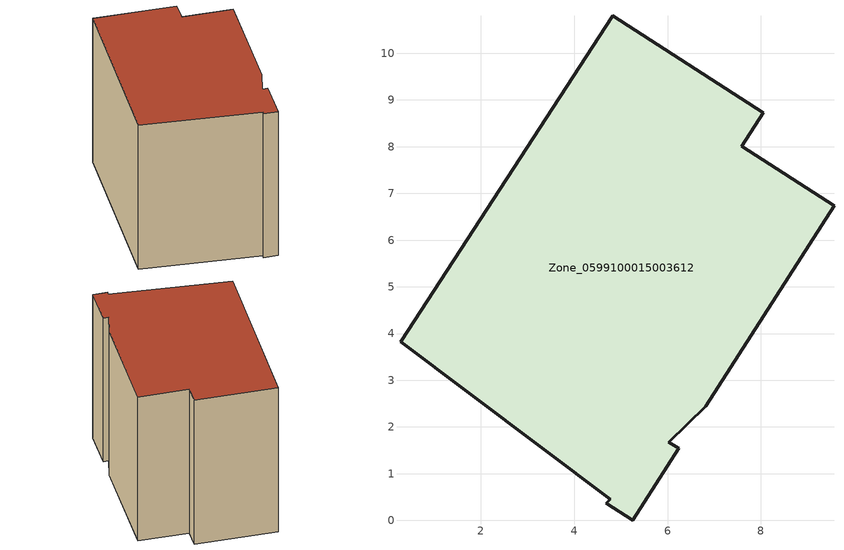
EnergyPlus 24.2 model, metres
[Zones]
Zone_0599100015003612
 floor ground (C_G): 6.02,1.67 6.24,1.54 5.25,0 4.68,0.37 4.78,0.46 0.28,3.83 4.83,10.81 8.05,8.73 7.59,8.01 9.56,6.74 6.82,2.44 z0.81
 wall outside (C_F): 7.59,8.01 8.05,8.73 4.83,10.81 0.28,3.83 4.78,0.46 4.68,0.37 5.25,0 6.24,1.54 6.02,1.67 6.82,2.44 9.56,6.74 7.59,8.01 z0.81:8.63
 roof outside (C_R): 6.24,1.54 6.02,1.67 6.82,2.44 9.56,6.74 7.59,8.01 8.05,8.73 4.83,10.81 0.28,3.83 4.78,0.46 4.68,0.37 5.25,0 z8.63
[BUILDING]
Pand.0599100015003612: North Axis=0; Terrain=City; Loads Convergence Tolerance Value=0.04; Temperature Convergence Tolerance Value=0.4; Solar Distribution=FullExterior; Maximum Number of Warmup Days=25; Minimum Number of Warmup Days=1
[Site:Location]
Rotterdam.The.Hague.AP_ZH_NLD Design_Conditions: Latitude=51.96; Longitude=4.45; Time Zone=1; Elevation=-4.5
[SITE:GROUNDTEMPERATURE:BUILDINGSURFACE]
18, 18, 18, 18, 18, 18, 18, 18, 18, 18, 18, 18
[MATERIAL] Thermal Absorptance=0.9; Solar Absorptance=0.7; Visible Absorptance=0.7
Name | Roughness | Thickness | Conductivity | Density | Specific Heat
G.TC.1965-1974 | MediumSmooth | 0.15 | 0.882353 | 540 | 1210
F.TC.1965-1974 | Rough | 0.3 | 0.697674 | 1920 | 840
R.TC.1965-1974 | MediumRough | 0.2 | 0.232558 | 1500 | 1000
[CONSTRUCTION]
C_G: G.TC.1965-1974
C_F: F.TC.1965-1974
C_R: R.TC.1965-1974
[ZONE]
Zone_0599100015003612: Type=1; Multiplier=1; Ceiling Height=Autocalculate; Volume=Autocalculate; Floor Area=autocalculate; Part of Total Floor Area=Yes
[ZONEINFILTRATION:DESIGNFLOWRATE]
Infil_Zone_0599100015003612: Zone or ZoneList or Space or SpaceList=Zone_0599100015003612; Schedule=AlwaysOn; Design Flow Rate Calculation Method=Flow/Area; Flow Rate per Floor Area=0.003; Constant Term Coefficient=1; Temperature Term Coefficient=0; Velocity Term Coefficient=0; Velocity Squared Term Coefficient=0
[HVACTEMPLATE:ZONE:IDEALLOADSAIRSYSTEM]
Zone_0599100015003612: Maximum Heating Supply Air Temperature=50; Minimum Cooling Supply Air Temperature=13; Maximum Heating Supply Air Humidity Ratio=0.0156; Minimum Cooling Supply Air Humidity Ratio=0.0077; Heating Limit=NoLimit; Cooling Limit=NoLimit; Dehumidification Control Type=ConstantSensibleHeatRatio; Cooling Sensible Heat Ratio=0.7; Dehumidification Setpoint=60; Humidification Control Type=None; Humidification Setpoint=30; Outdoor Air Method=None; Outdoor Air Flow Rate per Person=0.00944; Outdoor Air Flow Rate per Zone Floor Area=0; Outdoor Air Flow Rate per Zone=0; Demand Controlled Ventilation Type=None; Outdoor Air Economizer Type=NoEconomizer; Heat Recovery Type=None; Sensible Heat Recovery Effectiveness=0.7; Latent Heat Recovery Effectiveness=0.65
[ZONECONTROL:THERMOSTAT]
ThermostatControl_Zone_0599100015003612: Zone or ZoneList=Zone_0599100015003612; Control Type Schedule=DualSetpointControlType; Control 1=Thermostat_Zone_0599100015003612; Temperature Difference Between Cutout And Setpoint=0
[THERMOSTATSETPOINT:DUALSETPOINT]
Thermostat_Zone_0599100015003612: Heating Setpoint Temperature Schedule=HeatingSetpoint_Zone_0599100015003612; Cooling Setpoint Temperature Schedule=CoolingSetpoint_Zone_0599100015003612
[SCHEDULE:COMPACT]
HeatingSetpoint_Zone_0599100015003612: Through: 12/31, For: AllDays, Until: 24:00, 21
CoolingSetpoint_Zone_0599100015003612: Through: 12/31, For: AllDays, Until: 24:00, 24
DualSetpointControlType: Through: 12/31, For: AllDays, Until: 24:00, 4
AlwaysOn: Through: 12/31, For: AllDays, Until: 24:00, 1
